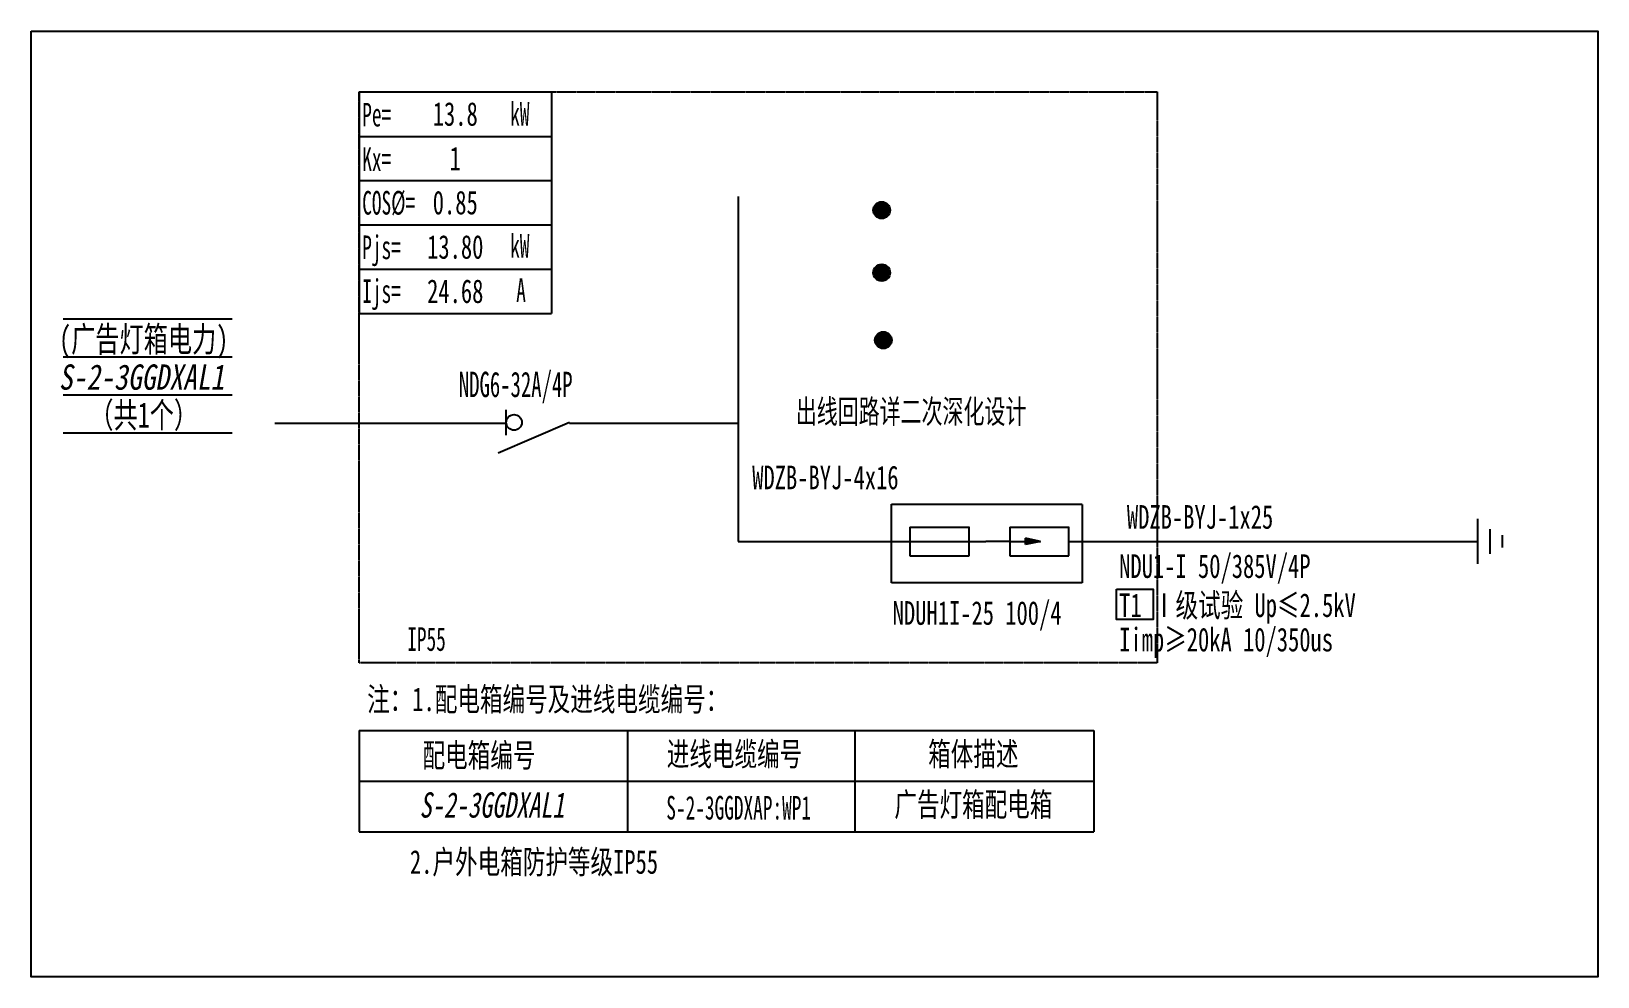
# Model space of a CAD drawing. Extents: x 393004 to 395402, y 341740 to 343188.
import ezdxf
from ezdxf.enums import TextEntityAlignment as Align

# ---------------------------------------------------------------- set-up
doc = ezdxf.new("R2010")
doc.units = 0
doc.header["$MEASUREMENT"] = 0
doc.linetypes.add('DASH', pattern=[0.35, 0.25, -0.1])
doc.linetypes.add('DASHED2', pattern=[0.375, 0.25, -0.125])
for name, color, linetype in [('D_E_Eqpm(强电设备)', 100, 'Continuous'), ('D_E_Eqpm（强电设备）', 100, 'Continuous'), ('D_E_Text(强电文字)', 51, 'Continuous'), ('D_E_Text（强电文字）', 51, 'Continuous'), ('D_E_Wire(强电线缆)', 10, 'Continuous'), ('D_E_Wire（强电线缆）', 10, 'Continuous'), ('D_T_TableDim（表格尺寸）', 255, 'Continuous'), ('E_E_Text（强电文字）', 51, 'Continuous'), ('E_E_Wire（强电线缆）', 10, 'Continuous'), ('E_T_TableDim（表格尺寸）', 255, 'Continuous'), ('系统图', 220, 'Continuous')]:
    doc.layers.add(name, color=color, linetype=linetype)
doc.styles.add('电气', font='', dxfattribs={"width": 0.7})
doc.styles.add('电气箱', font='simhei.ttf', dxfattribs={"width": 0.8, "oblique": 10})
doc.styles.get('电气').set_extended_font_data('SimSun')

msp = doc.modelspace()

# ---------------------------------------------------------------- linework, layer by layer
at = {"linetype": 'DASHED2', "elevation": 0}
msp.add_lwpolyline([(394320.4, 342463.5), (394612.4, 342463.5), (394612.4, 342343.2), (394320.4, 342343.2)], close=True, dxfattribs=at)
at = {"layer": 'D_E_Eqpm(强电设备)'}
for p, q in [((394348.9, 342428.5), (394439.8, 342428.5)), ((394348.9, 342428.5), (394348.9, 342384.5)), ((394439.5, 342384.5), (394439.5, 342428.5)), ((394501.5, 342428.5), (394592.4, 342428.5)), ((394501.5, 342428.5), (394501.5, 342384.5)), ((394548.6, 342406.5), (394525.8, 342411.2)), ((394525.8, 342401.8), (394525.8, 342411.2)), ((394592.1, 342384.5), (394592.1, 342428.5)), ((394501.5, 342406.5), (394464.8, 342406.5)), ((394501.5, 342406.5), (394548.6, 342406.5)), ((394548.6, 342406.5), (394525.8, 342401.8)), ((394348.9, 342384.5), (394439.5, 342384.5)), ((394501.5, 342384.5), (394592.1, 342384.5))]:
    msp.add_line(p, q, dxfattribs=at)
msp.add_solid([(394525.8, 342401.8), (394548.6, 342406.5), (394525.8, 342411.2)], dxfattribs=at)
at = {"layer": 'D_E_Eqpm（强电设备）'}
for p, q in [((393730.9, 342569.3), (393730.9, 342608.1)), ((393827.9, 342588.7), (393718.5, 342541.8))]:
    msp.add_line(p, q, dxfattribs=at)
msp.add_circle((393742.9, 342588.7), 11.9, dxfattribs=at)
at = {"layer": 'D_E_Text（强电文字）', "elevation": 0}
msp.add_lwpolyline([(394665.1, 342333.1), (394721.3, 342333.1), (394721.3, 342286.8), (394665.1, 342286.8)], close=True, dxfattribs=at)
at = {"layer": 'D_E_Wire(强电线缆)'}
msp.add_line((393376.9, 342587.6), (393731, 342587.6), dxfattribs=at)
at = {"layer": 'D_E_Wire（强电线缆）'}
for p, q in [((395217.9, 342372.1), (395217.9, 342441.1)), ((395236.7, 342387.7), (395236.7, 342425.4)), ((395255.6, 342397.1), (395255.6, 342416)), ((394085.7, 342406.5), (394464.8, 342406.5)), ((394592.1, 342406.5), (395217.9, 342406.5))]:
    msp.add_line(p, q, dxfattribs=at)
for centre in [(394305.6, 342913.7), (394305.6, 342817.9), (394308.1, 342714.5)]:
    msp.add_circle(centre, 12.9, dxfattribs=at)
at = {"layer": 'D_E_Wire（强电线缆）', "linetype": 'Continuous'}
for points in [[(394292.9, 342911.7), (394292.7, 342913.7), (394292.9, 342915.7)], [(394293.4, 342909.7), (394292.9, 342915.7), (394293.4, 342917.7)], [(394292.9, 342911.7), (394292.9, 342915.7), (394293.4, 342909.7)], [(394294.1, 342907.8), (394293.4, 342917.7), (394294.1, 342919.5)], [(394293.4, 342909.7), (394293.4, 342917.7), (394294.1, 342907.8)], [(394295.2, 342906.1), (394294.1, 342919.5), (394295.2, 342921.3)], [(394294.1, 342907.8), (394294.1, 342919.5), (394295.2, 342906.1)], [(394296.5, 342904.5), (394295.2, 342921.3), (394296.5, 342922.8)], [(394295.2, 342906.1), (394295.2, 342921.3), (394296.5, 342904.5)], [(394298.1, 342903.2), (394296.5, 342922.8), (394298.1, 342924.1)], [(394296.5, 342904.5), (394296.5, 342922.8), (394298.1, 342903.2)], [(394299.8, 342902.2), (394298.1, 342924.1), (394299.8, 342925.2)], [(394298.1, 342903.2), (394298.1, 342924.1), (394299.8, 342902.2)], [(394301.7, 342901.4), (394299.8, 342925.2), (394301.7, 342926)], [(394299.8, 342902.2), (394299.8, 342925.2), (394301.7, 342901.4)], [(394303.6, 342900.9), (394301.7, 342926), (394303.6, 342926.4)], [(394301.7, 342901.4), (394301.7, 342926), (394303.6, 342900.9)], [(394305.6, 342900.8), (394303.6, 342926.4), (394305.6, 342926.6)], [(394303.6, 342900.9), (394303.6, 342926.4), (394305.6, 342900.8)], [(394305.6, 342900.8), (394305.6, 342926.6), (394307.7, 342900.9)], [(394307.7, 342900.9), (394305.6, 342926.6), (394307.7, 342926.4)], [(394307.7, 342900.9), (394307.7, 342926.4), (394309.6, 342901.4)], [(394309.6, 342901.4), (394307.7, 342926.4), (394309.6, 342926)], [(394309.6, 342901.4), (394309.6, 342926), (394311.5, 342902.2)], [(394311.5, 342902.2), (394309.6, 342926), (394311.5, 342925.2)], [(394311.5, 342902.2), (394311.5, 342925.2), (394313.2, 342903.2)], [(394313.2, 342903.2), (394311.5, 342925.2), (394313.2, 342924.1)], [(394313.2, 342903.2), (394313.2, 342924.1), (394314.8, 342904.5)], [(394314.8, 342904.5), (394313.2, 342924.1), (394314.8, 342922.8)], [(394314.8, 342904.5), (394314.8, 342922.8), (394316.1, 342906.1)], [(394316.1, 342906.1), (394314.8, 342922.8), (394316.1, 342921.3)], [(394316.1, 342906.1), (394316.1, 342921.3), (394317.2, 342907.8)], [(394317.2, 342907.8), (394316.1, 342921.3), (394317.2, 342919.5)], [(394317.2, 342907.8), (394317.2, 342919.5), (394317.9, 342909.7)], [(394317.9, 342909.7), (394317.2, 342919.5), (394317.9, 342917.7)], [(394317.9, 342909.7), (394317.9, 342917.7), (394318.4, 342911.7)], [(394318.4, 342911.7), (394317.9, 342917.7), (394318.4, 342915.7)], [(394318.4, 342911.7), (394318.4, 342915.7), (394318.6, 342913.7)], [(394292.9, 342815.9), (394292.7, 342817.9), (394292.9, 342820)], [(394293.4, 342814), (394292.9, 342820), (394293.4, 342821.9)], [(394292.9, 342815.9), (394292.9, 342820), (394293.4, 342814)], [(394294.1, 342812.1), (394293.4, 342821.9), (394294.1, 342823.8)], [(394293.4, 342814), (394293.4, 342821.9), (394294.1, 342812.1)], [(394295.2, 342810.3), (394294.1, 342823.8), (394295.2, 342825.5)], [(394294.1, 342812.1), (394294.1, 342823.8), (394295.2, 342810.3)], [(394296.5, 342808.8), (394295.2, 342825.5), (394296.5, 342827.1)], [(394295.2, 342810.3), (394295.2, 342825.5), (394296.5, 342808.8)], [(394298.1, 342807.5), (394296.5, 342827.1), (394298.1, 342828.4)], [(394296.5, 342808.8), (394296.5, 342827.1), (394298.1, 342807.5)], [(394299.8, 342806.4), (394298.1, 342828.4), (394299.8, 342829.5)], [(394298.1, 342807.5), (394298.1, 342828.4), (394299.8, 342806.4)], [(394301.7, 342805.7), (394299.8, 342829.5), (394301.7, 342830.2)], [(394299.8, 342806.4), (394299.8, 342829.5), (394301.7, 342805.7)], [(394303.6, 342805.2), (394301.7, 342830.2), (394303.6, 342830.7)], [(394301.7, 342805.7), (394301.7, 342830.2), (394303.6, 342805.2)], [(394305.6, 342805), (394303.6, 342830.7), (394305.6, 342830.9)], [(394303.6, 342805.2), (394303.6, 342830.7), (394305.6, 342805)], [(394305.6, 342805), (394305.6, 342830.9), (394307.7, 342805.2)], [(394307.7, 342805.2), (394305.6, 342830.9), (394307.7, 342830.7)], [(394307.7, 342805.2), (394307.7, 342830.7), (394309.6, 342805.7)], [(394309.6, 342805.7), (394307.7, 342830.7), (394309.6, 342830.2)], [(394309.6, 342805.7), (394309.6, 342830.2), (394311.5, 342806.4)], [(394311.5, 342806.4), (394309.6, 342830.2), (394311.5, 342829.5)], [(394311.5, 342806.4), (394311.5, 342829.5), (394313.2, 342807.5)], [(394313.2, 342807.5), (394311.5, 342829.5), (394313.2, 342828.4)], [(394313.2, 342807.5), (394313.2, 342828.4), (394314.8, 342808.8)], [(394314.8, 342808.8), (394313.2, 342828.4), (394314.8, 342827.1)], [(394314.8, 342808.8), (394314.8, 342827.1), (394316.1, 342810.3)], [(394316.1, 342810.3), (394314.8, 342827.1), (394316.1, 342825.5)], [(394316.1, 342810.3), (394316.1, 342825.5), (394317.2, 342812.1)], [(394317.2, 342812.1), (394316.1, 342825.5), (394317.2, 342823.8)], [(394317.2, 342812.1), (394317.2, 342823.8), (394317.9, 342814)], [(394317.9, 342814), (394317.2, 342823.8), (394317.9, 342821.9)], [(394317.9, 342814), (394317.9, 342821.9), (394318.4, 342815.9)], [(394318.4, 342815.9), (394317.9, 342821.9), (394318.4, 342820)], [(394318.4, 342815.9), (394318.4, 342820), (394318.6, 342817.9)], [(394299, 342705.4), (394297.6, 342722.1), (394299, 342723.7)], [(394300.5, 342704.1), (394299, 342723.7), (394300.5, 342725)], [(394299, 342705.4), (394299, 342723.7), (394300.5, 342704.1)], [(394302.2, 342703), (394300.5, 342725), (394302.2, 342726.1)], [(394300.5, 342704.1), (394300.5, 342725), (394302.2, 342703)], [(394304.1, 342702.3), (394302.2, 342726.1), (394304.1, 342726.8)], [(394302.2, 342703), (394302.2, 342726.1), (394304.1, 342702.3)], [(394306.1, 342701.8), (394304.1, 342726.8), (394306.1, 342727.3)], [(394304.1, 342702.3), (394304.1, 342726.8), (394306.1, 342701.8)], [(394308.1, 342701.6), (394306.1, 342727.3), (394308.1, 342727.5)], [(394306.1, 342701.8), (394306.1, 342727.3), (394308.1, 342701.6)], [(394308.1, 342701.6), (394308.1, 342727.5), (394310.1, 342701.8)], [(394310.1, 342701.8), (394308.1, 342727.5), (394310.1, 342727.3)], [(394310.1, 342701.8), (394310.1, 342727.3), (394312.1, 342702.3)], [(394312.1, 342702.3), (394310.1, 342727.3), (394312.1, 342726.8)], [(394312.1, 342702.3), (394312.1, 342726.8), (394314, 342703)], [(394314, 342703), (394312.1, 342726.8), (394314, 342726.1)], [(394314, 342703), (394314, 342726.1), (394315.7, 342704.1)], [(394315.7, 342704.1), (394314, 342726.1), (394315.7, 342725)], [(394315.7, 342704.1), (394315.7, 342725), (394317.2, 342705.4)], [(394317.2, 342705.4), (394315.7, 342725), (394317.2, 342723.7)], [(394317.2, 342705.4), (394317.2, 342723.7), (394318.6, 342706.9)], [(394318.6, 342706.9), (394317.2, 342723.7), (394318.6, 342722.1)], [(394295.3, 342712.5), (394295.2, 342714.5), (394295.3, 342716.6)], [(394295.8, 342710.6), (394295.3, 342716.6), (394295.8, 342718.5)], [(394295.3, 342712.5), (394295.3, 342716.6), (394295.8, 342710.6)], [(394296.6, 342708.7), (394295.8, 342718.5), (394296.6, 342720.4)], [(394295.8, 342710.6), (394295.8, 342718.5), (394296.6, 342708.7)], [(394297.6, 342706.9), (394296.6, 342720.4), (394297.6, 342722.1)], [(394296.6, 342708.7), (394296.6, 342720.4), (394297.6, 342706.9)], [(394297.6, 342706.9), (394297.6, 342722.1), (394299, 342705.4)], [(394318.6, 342706.9), (394318.6, 342722.1), (394319.6, 342708.7)], [(394319.6, 342708.7), (394318.6, 342722.1), (394319.6, 342720.4)], [(394319.6, 342708.7), (394319.6, 342720.4), (394320.4, 342710.6)], [(394320.4, 342710.6), (394319.6, 342720.4), (394320.4, 342718.5)], [(394320.4, 342710.6), (394320.4, 342718.5), (394320.9, 342712.5)], [(394320.9, 342712.5), (394320.4, 342718.5), (394320.9, 342716.6)], [(394320.9, 342712.5), (394320.9, 342716.6), (394321, 342714.5)]]:
    msp.add_solid(points, dxfattribs=at)
at = {"layer": 'D_T_TableDim（表格尺寸）', "linetype": 'Continuous'}
for p, q in [((393052.8, 342747.2), (393311.3, 342747.2)), ((393052.8, 342689.1), (393311.3, 342689.1)), ((393052.8, 342630.9), (393311.3, 342630.9)), ((393052.8, 342572.8), (393311.3, 342572.8))]:
    msp.add_line(p, q, dxfattribs=at)
at = {"layer": 'D_T_TableDim（表格尺寸）', "ltscale": 3.5}
for p, q in [((393505.9, 342116.9), (394630.2, 342116.9)), ((393505.9, 342116.9), (393505.9, 341961.8)), ((393916.7, 342116.9), (393916.7, 341961.8)), ((394264.7, 342116.9), (394264.7, 341961.8)), ((394630.2, 342116.9), (394630.2, 341961.8)), ((393505.9, 342039.4), (394630.2, 342039.4)), ((393505.9, 342039.4), (394630.2, 342039.4)), ((393505.9, 341961.8), (394630.2, 341961.8))]:
    msp.add_line(p, q, dxfattribs=at)
at = {"layer": 'E_E_Text（强电文字）', "linetype": 'Continuous'}
for p, q in [((393505.9, 343094.6), (393505.9, 342755.3)), ((393505.9, 343094.6), (393800, 343094.6)), ((393800, 343094.6), (393800, 342755.3)), ((393505.9, 343026.7), (393800, 343026.7)), ((393505.9, 342958.9), (393800, 342958.9)), ((393505.9, 342891), (393800, 342891)), ((393505.9, 342823.2), (393800, 342823.2)), ((393505.9, 342755.3), (393800, 342755.3))]:
    msp.add_line(p, q, dxfattribs=at)
at = {"layer": 'E_E_Wire（强电线缆）'}
for p, q in [((394085.7, 342934.7), (394085.7, 342406.5)), ((393827.9, 342587.6), (394085.7, 342587.6))]:
    msp.add_line(p, q, dxfattribs=at)
at = {"layer": 'E_T_TableDim（表格尺寸）', "linetype": 'DASH', "ltscale": 2}
for p, q in [((393505.9, 343094.6), (394727.3, 343094.6)), ((393505.9, 342220.7), (393505.9, 343094.6)), ((394727.3, 343094.6), (394727.3, 342220.7)), ((394727.3, 342220.7), (393505.9, 342220.7))]:
    msp.add_line(p, q, dxfattribs=at)
at = {"layer": '系统图', "ltscale": 9973.992009}
msp.add_lwpolyline([(393004, 343187.5), (395401.5, 343187.5), (395401.5, 341740), (393004, 341740)], close=True, dxfattribs=at)

# ---------------------------------------------------------------- texts
at = {"layer": 'D_E_Text(强电文字)', "color": 1, "style": '电气', "width": 0.6}
msp.add_text('NDG6-32A/4P', height=38.775, dxfattribs=at).set_placement((393658.4, 342627.5))
at = {"layer": 'D_E_Text(强电文字)', "style": '电气', "width": 0.7}
for s, p in [('WDZB-BYJ-4x16', (394107.4, 342486.3)), ('WDZB-BYJ-1x25', (394680.9, 342425.8)), ('T1 Ⅰ级试验 Up≤2.5kV ', (394669.1, 342290.7)), ('Iimp≥20kA 10/350us', (394669.1, 342238.1))]:
    msp.add_text(s, height=36.19, dxfattribs=at).set_placement(p)
at = {"layer": 'D_E_Text(强电文字)', "color": 51, "true_color": 0xffff7f, "style": '电气', "width": 0.7}
msp.add_text('NDU1-I 50/385V/4P', height=36.19, dxfattribs=at).set_placement((394669.1, 342350.5))
at = {"layer": 'D_E_Text（强电文字）', "linetype": 'Continuous', "style": '电气', "width": 0.6}
for s, height, p in [('Pe=', 36.19, (393510.5, 343041.8)), ('kW', 36.19, (393736.9, 343043.1)), ('Kx=', 36.19, (393510.5, 342973.8)), ('COS%%C=', 36.19, (393510.5, 342906.9)), ('Pjs=', 36.19, (393510.5, 342838.7)), ('kW', 36.19, (393736.9, 342841)), ('Ijs=', 36.19, (393510.5, 342771.6)), ('A', 36.2, (393746.2, 342773.1))]:
    msp.add_text(s, height=height, dxfattribs=at).set_placement(p)
at = {"layer": 'D_E_Text（强电文字）', "style": '电气'}
for s, width, p in [('出线回路详二次深化设计', 0.65, (394174.1, 342587.3)), ('注：1.配电箱编号及进线电缆编号：', 0.7, (393518, 342146.7)), ('2.户外电箱防护等级IP55', 0.7, (393583.5, 341897.6))]:
    msp.add_text(s, height=36.19, dxfattribs=dict(at, width=width)).set_placement(p)
at = {"layer": 'D_E_Text（强电文字）', "color": 51, "true_color": 0xffff7f, "style": '电气', "width": 0.7}
msp.add_text('NDUH1I-25 100/4', height=36.19, dxfattribs=at).set_placement((394322.4, 342278.8))
at = {"layer": 'D_E_Text（强电文字）', "style": '电气'}
for s, width, p in [('IP55', 0.6, (393608.9, 342256.7)), ('配电箱编号', 0.7, (393689.2, 342079.8)), ('进线电缆编号', 0.7, (394080.3, 342081.7)), ('箱体描述', 0.7, (394445.9, 342081.7)), ('S-2-3GGDXAP:WP1', 0.6, (394086.7, 341998.7)), ('广告灯箱配电箱', 0.7, (394445.9, 342004.2))]:
    msp.add_text(s, height=36.19, dxfattribs=dict(at, width=width)).set_placement(p, align=Align.MIDDLE)
at = {"layer": 'D_E_Text（强电文字）', "style": '电气箱', "oblique": 10, "width": 0.7}
msp.add_text('S-2-3GGDXAL1', height=38.775, dxfattribs=at).set_placement((393709, 342002.9), align=Align.MIDDLE)
at = {"layer": 'E_E_Text（强电文字）', "linetype": 'Continuous', "style": '电气', "width": 0.7}
for s, p in [('(广告灯箱电力)', (393176, 342696.8)), ('（共1个）', (393176, 342580.5))]:
    msp.add_text(s, height=38.77, dxfattribs=at).set_placement(p, align=Align.CENTER)
at = {"layer": 'E_E_Text（强电文字）', "linetype": 'Continuous', "style": '电气箱', "oblique": 10, "width": 0.8}
msp.add_text('S-2-3GGDXAL1', height=38.775, dxfattribs=at).set_placement((393172.7, 342638.7), align=Align.CENTER)
at = {"layer": 'E_E_Text（强电文字）', "linetype": 'Continuous', "width": 294.024, "attachment_point": 5, "style": '电气'}
for s, insert, char_height in [('13.8', (393652.9, 343060.7), 36.19), ('1', (393652.9, 342992.8), 36.2), ('0.85', (393652.9, 342925), 36.19), ('{\\C256;13.80}', (393652.9, 342857.1), 36.19), ('{\\C256;24.68}', (393652.9, 342789.3), 36.19)]:
    msp.add_mtext(s, dxfattribs=dict(at, insert=insert, char_height=char_height))

doc.saveas('drawing.dxf')
